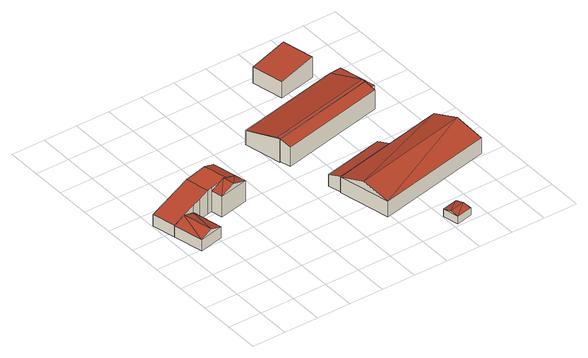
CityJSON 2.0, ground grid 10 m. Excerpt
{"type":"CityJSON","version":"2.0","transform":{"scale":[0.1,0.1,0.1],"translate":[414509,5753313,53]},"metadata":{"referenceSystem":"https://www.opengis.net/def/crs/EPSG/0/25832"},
"CityObjects":{
"building1":{"type":"Building","attributes":{"Gemeindeschluessel":"05515000","Geometrietyp2DReferenz":"3000","function":"31001_1000"},"address":[{"country":"Germany","locality":"Münster","thoroughfareNumber":"6","thoroughfareName":"Berdel"},{"country":"Germany","locality":"Münster","thoroughfareNumber":"6a","thoroughfareName":"Berdel"}],"children":["building1-1","building1-2","building1-3"]},
"building1-1":{"type":"BuildingPart","attributes":{"roofType":"9999","measuredHeight":7.56},"parents":["building1"],"geometry":[{"type":"Solid","lod":"2","boundaries":[[[[0,1,2,3,4]],[[5,6,7,8,9]],[[10,11,6,5]],[[12,13,11,10]],[[14,15,13,12]],[[16,17,15,14]],[[18,19,17,16]],[[20,21,22,23,24]],[[4,3,21,20]],[[18,16,14,25]],[[10,5,9,26,27,0,4,20,12]],[[12,20,24,28,29,25,14]],[[2,7,6,11,13,15,17,19,30,22,21,3]],[[8,26,9]],[[1,0,27]],[[7,2,1,8]],[[1,27,26,8]],[[19,18,31,30]],[[18,25,31]],[[23,28,24]],[[31,23,22,30]],[[31,25,29,28,23]]]],"semantics":{"surfaces":[{"type":"WallSurface"},{"type":"RoofSurface"},{"type":"GroundSurface"},{"type":"ClosureSurface"}],"values":[[0,0,0,0,0,0,0,0,0,1,1,1,2,0,0,3,3,3,3,0,3,3]]}}]},
"building1-2":{"type":"BuildingPart","attributes":{"roofType":"3100","measuredHeight":4.75},"parents":["building1"],"geometry":[{"type":"Solid","lod":"2","boundaries":[[[[32,33,2,1]],[[34,35,33,32]],[[8,7,35,34]],[[32,36,34]],[[36,32,1]],[[1,27,37,36]],[[34,36,37]],[[37,26,8,34]],[[33,35,7,2]],[[7,8,1,2]],[[37,27,26]],[[26,27,1,8]]]],"semantics":{"surfaces":[{"type":"WallSurface"},{"type":"RoofSurface"},{"type":"GroundSurface"},{"type":"ClosureSurface"}],"values":[[0,0,0,0,1,1,1,1,2,3,0,3]]}}]},
"building1-3":{"type":"BuildingPart","attributes":{"roofType":"3100","measuredHeight":7.89},"parents":["building1"],"geometry":[{"type":"Solid","lod":"2","boundaries":[[[[38,39,19,18]],[[40,41,39,38]],[[23,22,41,40]],[[38,42,40]],[[42,38,18]],[[18,25,29,43,42]],[[40,42,43]],[[43,28,23,40]],[[39,41,22,30,19]],[[30,31,18,19]],[[22,23,31,30]],[[43,29,28]],[[25,18,31]],[[28,29,25,31,23]]]],"semantics":{"surfaces":[{"type":"WallSurface"},{"type":"RoofSurface"},{"type":"GroundSurface"},{"type":"ClosureSurface"}],"values":[[0,0,0,0,1,1,1,1,2,3,3,0,3,3]]}}]},
"building2":{"type":"Building","attributes":{"Gemeindeschluessel":"05515000","Geometrietyp2DReferenz":"3000","function":"31001_1310","roofType":"3100","measuredHeight":2.86},"geometry":[{"type":"Solid","lod":"2","boundaries":[[[[44,45,46,47]],[[48,49,45,44]],[[50,51,49,48]],[[47,46,51,50]],[[44,52,48]],[[50,53,47]],[[53,52,44]],[[44,47,53]],[[50,48,52]],[[52,53,50]],[[45,49,51,46]]]],"semantics":{"surfaces":[{"type":"WallSurface"},{"type":"RoofSurface"},{"type":"GroundSurface"}],"values":[[0,0,0,0,0,0,1,1,1,1,2]]}}]},
"building3":{"type":"Building","attributes":{"Gemeindeschluessel":"05515000","Geometrietyp2DReferenz":"3000","function":"51009_1610","roofType":"2100","measuredHeight":4.85},"geometry":[{"type":"Solid","lod":"2","boundaries":[[[[54,55,56,57]],[[58,59,55,54]],[[60,61,59,58]],[[57,56,61,60]],[[58,54,57,60]],[[55,59,61,56]]]],"semantics":{"surfaces":[{"type":"WallSurface"},{"type":"RoofSurface"},{"type":"GroundSurface"}],"values":[[0,0,0,0,1,2]]}}]},
"building4":{"type":"Building","attributes":{"Gemeindeschluessel":"05515000","Geometrietyp2DReferenz":"3000","function":"31001_2700","roofType":"3100","measuredHeight":7.31},"geometry":[{"type":"Solid","lod":"2","boundaries":[[[[62,63,64,65]],[[66,67,63,62]],[[68,69,67,66]],[[65,64,69,68]],[[62,70,66]],[[68,71,65]],[[71,70,62]],[[62,65,71]],[[68,66,70]],[[70,71,68]],[[63,67,69,64]]]],"semantics":{"surfaces":[{"type":"WallSurface"},{"type":"RoofSurface"},{"type":"GroundSurface"}],"values":[[0,0,0,0,0,0,1,1,1,1,2]]}}]},
"building5":{"type":"Building","attributes":{"Gemeindeschluessel":"05515000","Geometrietyp2DReferenz":"3000","function":"51009_1610","roofType":"2100","measuredHeight":6.87},"geometry":[{"type":"Solid","lod":"2","boundaries":[[[[72,73,74,75]],[[76,77,73,72]],[[78,79,77,76]],[[75,74,79,78]],[[76,72,75,78]],[[73,77,79,74]]]],"semantics":{"surfaces":[{"type":"WallSurface"},{"type":"RoofSurface"},{"type":"GroundSurface"}],"values":[[0,0,0,0,1,2]]}}]},
"building6":{"type":"Building","attributes":{"Gemeindeschluessel":"05515000","Geometrietyp2DReferenz":"3000","function":"31001_2700","roofType":"3100","measuredHeight":7.23},"geometry":[{"type":"Solid","lod":"2","boundaries":[[[[80,81,82,83]],[[75,84,81,80]],[[78,85,84,75]],[[83,82,85,78]],[[80,86,75]],[[78,87,83]],[[83,87,86,80]],[[75,86,87,78]],[[81,84,85,82]]]],"semantics":{"surfaces":[{"type":"WallSurface"},{"type":"RoofSurface"},{"type":"GroundSurface"}],"values":[[0,0,0,0,0,0,1,1,2]]}}]},
"building7":{"type":"Building","attributes":{"Gemeindeschluessel":"05515000","Geometrietyp2DReferenz":"3000","function":"31001_2700","roofType":"2100","measuredHeight":6.29},"geometry":[{"type":"Solid","lod":"2","boundaries":[[[[88,89,90,91]],[[92,93,89,88]],[[94,95,93,92]],[[91,90,95,94]],[[92,88,91,94]],[[89,93,95,90]]]],"semantics":{"surfaces":[{"type":"WallSurface"},{"type":"RoofSurface"},{"type":"GroundSurface"}],"values":[[0,0,0,0,1,2]]}}]},
"building8":{"type":"Building","attributes":{"Gemeindeschluessel":"05515000","Geometrietyp2DReferenz":"3000","function":"51009_1610","roofType":"2100","measuredHeight":3.91},"geometry":[{"type":"Solid","lod":"2","boundaries":[[[[96,97,98,99]],[[100,101,97,96]],[[102,103,101,100]],[[99,98,103,102]],[[100,96,99,102]],[[97,101,103,98]]]],"semantics":{"surfaces":[{"type":"WallSurface"},{"type":"RoofSurface"},{"type":"GroundSurface"}],"values":[[0,0,0,0,1,2]]}}]}
},
"vertices":[
[89,400,66],[89,400,44],[89,400,10],[110,404,10],[110,404,72],[3,453,45],[3,453,10],[18,384,10],[18,384,44],[18,384,45],[95,473,72],[95,473,10],[127,480,82],[127,480,10],[193,494,85],[193,494,10],[226,501,73],[226,501,10],[241,432,73],[241,432,10],[142,411,82],[142,411,10],[155,414,10],[155,414,73],[155,414,83],[208,425,85],[27,386,47],[56,393,56],[186,421,84],[207,425,85],[208,425,10],[208,425,73],
[108,312,44],[108,312,10],[37,296,44],[37,296,10],[73,304,57],[54,392,57],
[248,398,73],[248,398,10],[162,380,73],[162,380,10],[205,389,89],[198,423,89],
[649,63,34],[649,63,12],[603,53,12],[603,53,34],[660,16,34],[660,16,12],[613,6,34],[613,6,12],[655,39,40],[608,29,40],
[639,325,60],[639,325,12],[630,364,12],[630,364,47],[459,286,60],[459,286,12],[450,324,47],[450,324,12],
[802,360,60],[802,360,12],[457,285,12],[457,285,60],[835,207,60],[835,207,12],[490,132,60],[490,132,12],[818,283,85],[473,208,85],
[734,514,71],[734,514,12],[727,546,12],[727,546,81],[422,446,71],[422,446,12],[414,478,81],[414,478,12],
[703,656,53],[703,656,10],[390,588,10],[390,588,53],[727,546,10],[414,478,10],[726,554,83],[412,486,83],
[578,691,59],[578,691,10],[690,715,10],[690,715,73],[558,784,59],[558,784,10],[670,808,73],[670,808,10],
[727,546,52],[727,546,13],[762,554,13],[762,554,49],[703,656,52],[703,656,13],[738,663,49],[738,663,13]
]}
